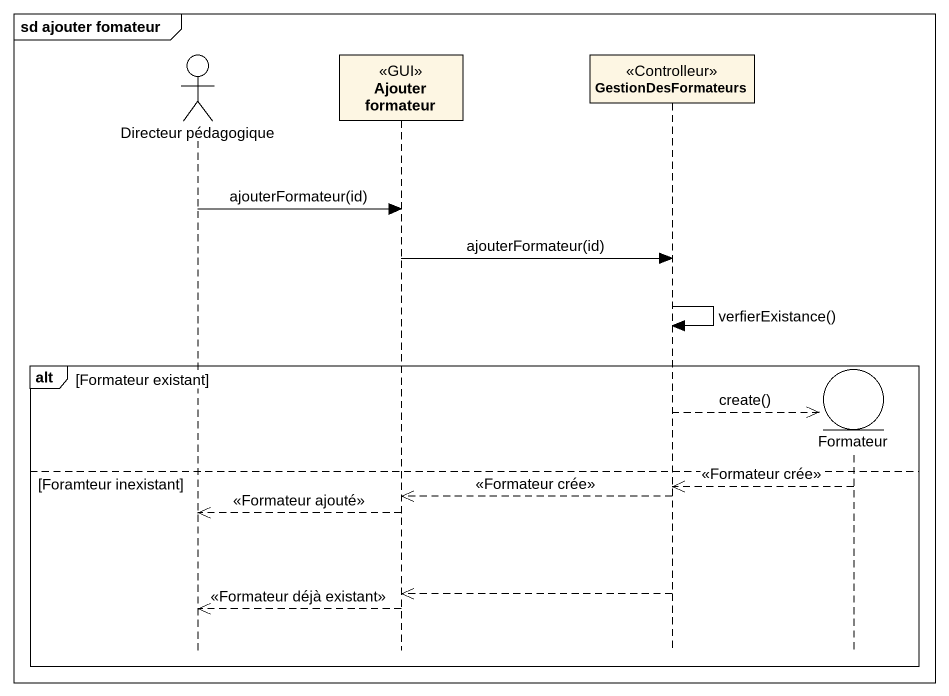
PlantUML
@startuml
mainframe sd ajouter fomateur
hide footbox
actor "Directeur pédagogique" as Directeur_pédagogique
participant "Ajouter formateur" as Ajouter_formateur <<GUI>>
participant GestionDesFormateurs <<Controlleur>>
entity Formateur

Directeur_pédagogique -> Ajouter_formateur : ajouterFormateur(id)
Ajouter_formateur -> GestionDesFormateurs : ajouterFormateur(id)
GestionDesFormateurs -> GestionDesFormateurs : verfierExistance()
alt Formateur existant
  GestionDesFormateurs -->> Formateur ** : create()
else Foramteur inexistant
  Formateur -->> GestionDesFormateurs : <<Formateur crée>>
  GestionDesFormateurs -->> Ajouter_formateur : <<Formateur crée>>
  Ajouter_formateur -->> Directeur_pédagogique : <<Formateur ajouté>>
  GestionDesFormateurs -->> Ajouter_formateur
  Ajouter_formateur -->> Directeur_pédagogique : <<Formateur déjà existant>>
end
@enduml
